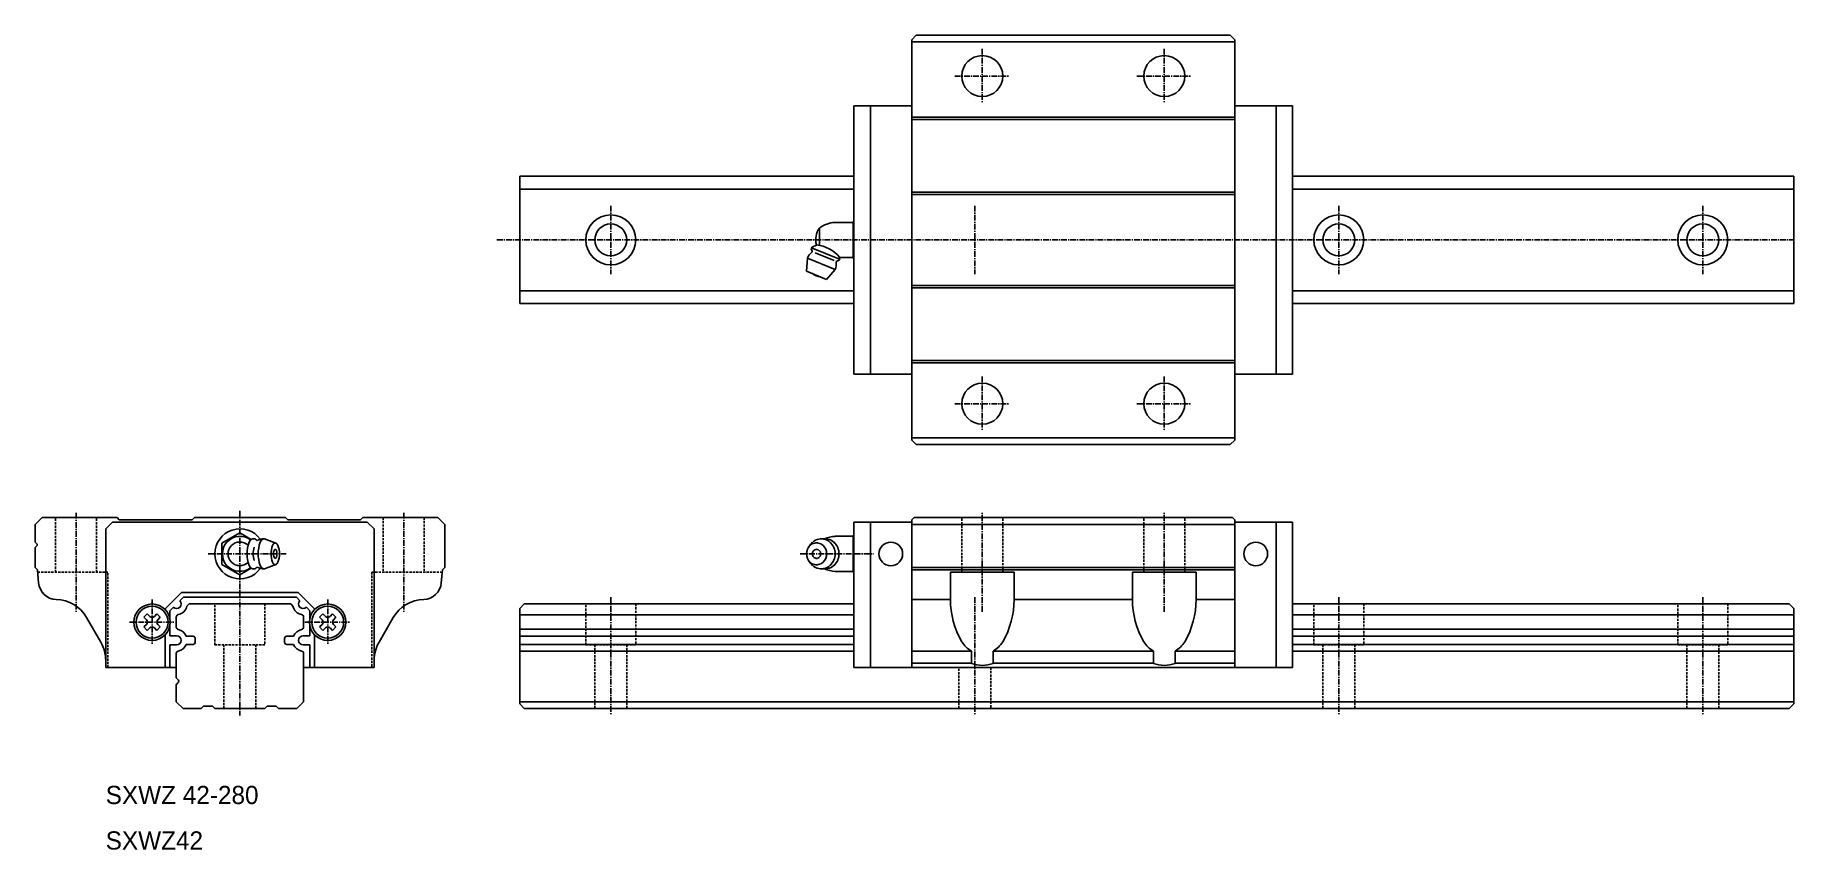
# Model space of a CAD drawing. Extents: x 19 to 405, y 62 to 242.
import ezdxf

# ---------------------------------------------------------------- set-up
doc = ezdxf.new("R2010")
doc.units = 0
doc.linetypes.add('CENTER', pattern=[2, 1.25, -0.25, 0.25, -0.25])
doc.linetypes.add('DASHED', pattern=[0.75, 0.5, -0.25])
doc.layers.get('0').update_dxf_attribs({"linetype": 'CONTINUOUS'})
doc.layers.add('CENTER', color=1, linetype='CENTER')

msp = doc.modelspace()

# ---------------------------------------------------------------- linework, layer by layer
at = {"color": 7, "linetype": 'CONTINUOUS'}
for p, q in [((212.49, 241.51), (211.49, 240.51)), ((211.49, 240.51), (211.49, 152.51)), ((282.49, 240.01), (211.49, 240.01)), ((212.49, 241.51), (281.49, 241.51)), ((281.49, 241.51), (282.49, 240.51)), ((282.49, 240.51), (282.49, 152.51)), ((198.79, 226.01), (211.49, 226.01)), ((198.79, 226.01), (198.79, 167.01)), ((202.39, 167.01), (202.39, 226.01)), ((282.49, 226.01), (295.19, 226.01)), ((291.59, 226.01), (291.59, 167.01)), ((295.19, 226.01), (295.19, 167.01)), ((282.49, 223.51), (211.49, 223.51)), ((282.49, 223.01), (211.49, 223.01)), ((125.34, 210.51), (198.79, 210.51)), ((125.34, 182.51), (125.34, 210.51)), ((405.34, 210.51), (295.19, 210.51)), ((405.34, 182.51), (405.34, 210.51)), ((198.79, 207.67), (125.34, 207.67)), ((282.49, 207.01), (211.49, 207.01)), ((282.49, 206.51), (211.49, 206.51)), ((405.34, 207.67), (295.19, 207.67)), ((191.19, 199.11), (191.19, 195.33)), ((198.63, 200.36), (194.63, 200.36)), ((198.79, 200.63), (198.63, 200.36)), ((198.63, 200.36), (198.63, 192.66)), ((189.57, 194.95), (189.42, 194.58)), ((189.42, 194.58), (189.63, 194.07)), ((189.49, 194.77), (195.59, 192.24)), ((190.69, 195.42), (189.57, 194.95)), ((190.28, 193.68), (194.42, 191.97)), ((188.56, 192.51), (188.35, 189.67)), ((188.35, 189.67), (192.79, 187.83)), ((188.56, 192.51), (194.65, 189.98)), ((192.79, 187.83), (194.65, 189.98)), ((195.51, 192.06), (195, 191.84)), ((195.48, 192.87), (195.67, 192.42)), ((195.67, 192.42), (195.51, 192.06)), ((198.63, 192.66), (195.67, 192.66)), ((198.63, 192.66), (198.79, 192.39)), ((282.49, 186.51), (211.49, 186.51)), ((282.49, 186.01), (211.49, 186.01)), ((198.79, 185.35), (125.34, 185.35)), ((125.34, 182.51), (198.79, 182.51)), ((405.34, 185.35), (295.19, 185.35)), ((405.34, 182.51), (295.19, 182.51)), ((198.79, 167.01), (211.49, 167.01)), ((282.49, 170.01), (211.49, 170.01)), ((282.49, 169.51), (211.49, 169.51)), ((282.49, 167.01), (295.19, 167.01)), ((282.49, 153.01), (211.49, 153.01)), ((211.49, 152.51), (212.49, 151.51)), ((212.49, 151.51), (281.49, 151.51)), ((281.49, 151.51), (282.49, 152.51)), ((18.84, 133.99), (20.36, 135.51)), ((20.36, 135.51), (36.83, 135.51)), ((37.34, 134.99), (36.84, 135.49)), ((53.34, 134.99), (53.86, 135.51)), ((53.86, 135.51), (73.83, 135.51)), ((73.83, 135.51), (74.34, 134.99)), ((90.84, 135.49), (90.34, 134.99)), ((90.86, 135.51), (107.33, 135.51)), ((107.33, 135.51), (108.84, 133.99)), ((211.49, 134.99), (212, 135.51)), ((212, 135.51), (281.97, 135.51)), ((281.97, 135.51), (282.49, 134.99)), ((18.84, 133.99), (18.84, 130.11)), ((34.34, 132.99), (35.84, 134.49)), ((34.34, 102.51), (34.34, 132.99)), ((35.84, 134.49), (91.84, 134.49)), ((37.34, 134.99), (53.34, 134.99)), ((63.84, 132.13), (59.84, 129.82)), ((66.33, 130.69), (63.84, 132.13)), ((74.34, 134.99), (90.34, 134.99)), ((91.84, 134.49), (93.34, 132.99)), ((93.34, 132.99), (93.34, 102.51)), ((108.84, 133.99), (108.84, 124.51)), ((198.63, 131.36), (198.79, 131.63)), ((198.79, 134.49), (211.49, 134.49)), ((198.79, 134.49), (198.79, 102.51)), ((202.39, 134.49), (202.39, 102.51)), ((211.49, 134.99), (211.49, 102.51)), ((211.49, 133.99), (282.49, 133.99)), ((282.49, 134.99), (282.49, 102.51)), ((282.49, 134.49), (295.19, 134.49)), ((291.59, 134.49), (291.59, 102.51)), ((295.19, 134.49), (295.19, 102.51)), ((19.15, 129.8), (18.84, 130.11)), ((19.15, 129.18), (18.84, 128.87)), ((18.84, 128.87), (18.84, 124.51)), ((59.84, 125.2), (59.84, 129.82)), ((67.03, 130.81), (66.67, 130.81)), ((71.73, 129.89), (69.28, 130.78)), ((188.79, 128.93), (189.15, 129.47)), ((194.63, 131.36), (198.63, 131.36)), ((198.63, 131.36), (198.63, 123.66)), ((18.84, 124.51), (19.34, 124.01)), ((19.59, 121.14), (19.34, 124.01)), ((59.84, 125.2), (63.84, 122.89)), ((63.84, 122.89), (66.33, 124.33)), ((67.03, 124.21), (66.67, 124.21)), ((71.73, 125.13), (69.28, 124.24)), ((108.34, 123.99), (108.09, 121.14)), ((108.84, 124.51), (108.35, 124.01)), ((189.15, 125.55), (188.79, 126.08)), ((189.15, 125.55), (189.17, 125.53)), ((211.49, 124.49), (282.49, 124.49)), ((211.49, 123.99), (282.49, 123.99)), ((198.63, 123.66), (194.63, 123.66)), ((198.79, 123.39), (198.63, 123.66)), ((219.99, 123.49), (233.99, 123.49)), ((219.99, 117.49), (219.99, 123.49)), ((233.99, 117.49), (233.99, 123.49)), ((259.99, 123.49), (273.99, 123.49)), ((259.99, 117.49), (259.99, 123.49)), ((273.99, 117.49), (273.99, 123.49)), ((47.37, 115.33), (51.03, 118.99)), ((50.65, 117.2), (51.44, 117.99)), ((51.03, 118.99), (76.66, 118.99)), ((51.44, 117.99), (76.24, 117.99)), ((52.69, 116.51), (52.19, 116.01)), ((52.69, 116.51), (75, 116.51)), ((75.5, 116.01), (75, 116.51)), ((76.24, 117.99), (77.04, 117.2)), ((76.66, 118.99), (80.32, 115.33)), ((125.34, 115.51), (126.34, 116.51)), ((126.34, 116.51), (198.79, 116.51)), ((211.49, 117.49), (219.99, 117.49)), ((233.99, 117.49), (259.99, 117.49)), ((273.99, 117.49), (282.49, 117.49)), ((295.19, 116.51), (404.34, 116.51)), ((405.34, 115.51), (404.34, 116.51)), ((33.27, 108.09), (30.14, 113.51)), ((42.74, 113.56), (43.48, 114.3)), ((42.74, 113.56), (43.31, 112.99)), ((43.48, 114.3), (44.05, 113.73)), ((45.04, 113.73), (45.61, 114.3)), ((45.61, 114.3), (46.35, 113.56)), ((45.78, 112.99), (46.35, 113.56)), ((48.44, 114.99), (49.24, 115.79)), ((48.44, 113.38), (48.44, 114.99)), ((49.84, 111.41), (49.84, 113.61)), ((77.84, 113.61), (77.84, 111.41)), ((78.45, 115.79), (79.24, 114.99)), ((79.24, 114.99), (79.24, 113.38)), ((81.34, 113.56), (82.08, 114.3)), ((81.34, 113.56), (81.91, 112.99)), ((82.08, 114.3), (82.65, 113.73)), ((83.64, 113.73), (84.21, 114.3)), ((84.21, 114.3), (84.95, 113.56)), ((84.38, 112.99), (84.95, 113.56)), ((97.55, 113.51), (94.42, 108.09)), ((125.34, 115.51), (125.34, 94.51)), ((125.34, 114.1), (198.79, 114.1)), ((295.19, 114.1), (405.34, 114.1)), ((405.34, 115.51), (405.34, 94.51)), ((43.31, 112), (42.74, 111.43)), ((43.48, 110.68), (42.74, 111.43)), ((44.05, 111.26), (43.48, 110.68)), ((45.61, 110.68), (45.04, 111.26)), ((46.35, 111.43), (45.61, 110.68)), ((46.35, 111.43), (45.78, 112)), ((47.44, 102.51), (47.44, 109.74)), ((48.44, 109.49), (48.44, 111.6)), ((48.44, 109.49), (49.94, 109.49)), ((52.05, 109.41), (53.54, 109.41)), ((54.04, 108.11), (54.04, 108.91)), ((73.64, 108.91), (73.64, 108.11)), ((74.14, 109.41), (75.63, 109.41)), ((77.74, 109.49), (79.24, 109.49)), ((79.24, 111.6), (79.24, 109.49)), ((80.24, 109.74), (80.24, 102.51)), ((81.91, 112), (81.34, 111.43)), ((82.08, 110.68), (81.34, 111.43)), ((82.65, 111.26), (82.08, 110.68)), ((84.21, 110.68), (83.64, 111.26)), ((84.95, 111.43), (84.21, 110.68)), ((84.95, 111.43), (84.38, 112)), ((125.34, 110.92), (198.79, 110.92)), ((125.34, 109.41), (198.79, 109.41)), ((295.19, 110.92), (405.34, 110.92)), ((295.19, 109.41), (405.34, 109.41)), ((48.44, 107.49), (49.94, 107.49)), ((48.44, 102.51), (48.44, 107.49)), ((49.84, 105.61), (49.84, 100.27)), ((52.05, 107.61), (53.54, 107.61)), ((74.14, 107.61), (75.63, 107.61)), ((77.74, 107.49), (79.24, 107.49)), ((77.84, 105.61), (77.84, 95.01)), ((79.24, 107.49), (79.24, 102.51)), ((125.34, 107.61), (198.79, 107.61)), ((125.34, 106.1), (198.79, 106.1)), ((211.49, 106.09), (224.61, 106.09)), ((224.61, 106.09), (224.61, 103.41)), ((229.37, 106.09), (264.61, 106.09)), ((229.37, 106.09), (229.37, 103.41)), ((264.61, 106.09), (264.61, 103.41)), ((282.49, 106.09), (269.37, 106.09)), ((269.37, 106.09), (269.37, 103.41)), ((295.19, 107.61), (405.34, 107.61)), ((295.19, 106.1), (405.34, 106.1)), ((49.84, 102.51), (34.34, 102.51)), ((77.84, 102.51), (93.34, 102.51)), ((198.79, 102.51), (295.19, 102.51)), ((211.49, 103.49), (224.61, 103.49)), ((229.37, 103.49), (264.61, 103.49)), ((269.37, 103.49), (282.49, 103.49)), ((50.23, 99.89), (49.84, 100.27)), ((50.23, 99.13), (49.84, 98.75)), ((49.84, 98.75), (49.84, 95.01)), ((49.84, 95.01), (51.34, 93.51)), ((51.34, 93.51), (55.34, 93.51)), ((55.84, 94.01), (55.34, 93.51)), ((55.84, 94.01), (57.84, 94.01)), ((57.84, 94.01), (58.34, 93.51)), ((58.34, 93.51), (69.34, 93.51)), ((69.34, 93.51), (69.84, 94.01)), ((69.84, 94.01), (71.84, 94.01)), ((72.34, 93.51), (71.84, 94.01)), ((72.34, 93.51), (76.34, 93.51)), ((76.34, 93.51), (77.84, 95.01)), ((125.34, 95.01), (405.34, 95.01)), ((125.34, 94.51), (126.34, 93.51)), ((126.34, 93.51), (404.34, 93.51)), ((405.34, 94.51), (404.34, 93.51))]:
    msp.add_line(p, q, dxfattribs=at)
at = {"color": 3, "linetype": 'DASHED'}
for p, q in [((23.34, 123.49), (23.34, 135.49)), ((32.34, 123.49), (32.34, 135.49)), ((95.34, 135.49), (95.34, 123.49)), ((104.34, 135.49), (104.34, 123.49)), ((222.49, 123.49), (222.49, 135.49)), ((231.49, 123.49), (231.49, 135.49)), ((262.49, 123.49), (262.49, 135.49)), ((271.49, 123.49), (271.49, 135.49)), ((19.39, 123.51), (34.84, 123.51)), ((34.84, 102.51), (34.84, 123.49)), ((92.84, 123.51), (108.3, 123.51)), ((92.84, 123.49), (92.84, 102.51)), ((58.34, 107.51), (58.34, 116.51)), ((69.34, 116.51), (69.34, 107.51)), ((139.84, 107.51), (139.84, 116.51)), ((150.84, 116.51), (150.84, 107.51)), ((299.84, 107.51), (299.84, 116.51)), ((310.84, 116.51), (310.84, 107.51)), ((379.84, 107.51), (379.84, 116.51)), ((390.84, 116.51), (390.84, 107.51)), ((58.34, 107.51), (69.34, 107.51)), ((60.34, 93.51), (60.34, 107.51)), ((67.34, 107.51), (67.34, 93.51)), ((139.84, 107.51), (150.84, 107.51)), ((141.84, 93.51), (141.84, 107.51)), ((148.84, 107.51), (148.84, 93.51)), ((299.84, 107.51), (310.84, 107.51)), ((301.84, 93.51), (301.84, 107.51)), ((308.84, 107.51), (308.84, 93.51)), ((379.84, 107.51), (390.84, 107.51)), ((381.84, 93.51), (381.84, 107.51)), ((388.84, 107.51), (388.84, 93.51)), ((221.84, 93.51), (221.84, 102.51)), ((228.84, 102.51), (228.84, 93.51))]:
    msp.add_line(p, q, dxfattribs=at)
at = {"color": 7, "linetype": 'CONTINUOUS'}
for centre, radius in [((226.99, 232.51), 4.5), ((266.99, 232.51), 4.5), ((145.34, 196.51), 5.5), ((305.34, 196.51), 5.5), ((385.34, 196.51), 5.5), ((145.34, 196.51), 3.5), ((305.34, 196.51), 3.5), ((385.34, 196.51), 3.5), ((226.99, 160.51), 4.5), ((266.99, 160.51), 4.5), ((206.89, 127.49), 2.6), ((287.09, 127.49), 2.6), ((44.54, 112.49), 4), ((44.54, 112.49), 3.5), ((83.14, 112.49), 4), ((83.14, 112.49), 3.5)]:
    msp.add_circle(centre, radius, dxfattribs=at)
for centre, radius, start, end in [((195.1, 196.51), 4.7, 146.4138, 193.1788), ((194.86, 194.36), 6, 92.1789, 127.7261), ((191.6, 191.24), 3.3, 128.164, 157.4999), ((189.44, 193.99), 0.2, 308.1641, 22.5004), ((189.55, 187.5), 8, 40.1892, 83.034), ((191.6, 191.24), 3.3, 337.5, 6.836), ((195.08, 191.66), 0.2, 112.4996, 186.8355), ((191.73, 191.56), 3.2, 229.29, 265.71), ((63.84, 127.51), 5.5, 35.6147, 324.3849), ((18.84, 129.49), 0.439, 315.0018, 45), ((63.84, 127.51), 3.85, 52.5077, 307.4921), ((63.84, 127.51), 2.6, 46.6213, 313.3788), ((72.71, 127.51), 7.31, 159.7619, 200.238), ((67.17, 129.56), 1.4, 121.1002, 160.1439), ((66.67, 130.3), 0.505, 90.9032, 115.752), ((72.08, 127.51), 5.31, 163.6263, 196.3728), ((67.03, 130.3), 0.505, 64.2478, 90.9029), ((66.53, 129.56), 1.4, 39.4283, 58.8998), ((69.11, 127.51), 3.3, 90, 117.0545), ((75.16, 127.51), 7.31, 159.7619, 200.238), ((69.61, 129.56), 1.4, 121.1002, 160.1439), ((69.11, 130.3), 0.505, 68.6882, 115.752), ((75.99, 127.51), 5.31, 159.7306, 200.2694), ((71.97, 129), 1.02, 121.0513, 160.104), ((73.44, 127.51), 2.22, 159.7737, 200.2263), ((71.76, 128.13), 0.423, 121.1182, 160.1587), ((71.6, 129.54), 0.368, 64.2872, 115.7126), ((71.6, 128.36), 0.153, 64.2337, 115.7663), ((71.45, 128.13), 0.423, 19.8413, 58.8817), ((71.24, 129), 1.02, 19.896, 58.9486), ((69.77, 127.51), 2.22, 339.7737, 20.2263), ((67.22, 127.51), 5.31, 339.7306, 20.2694), ((190.88, 127.51), 2.53, 133.3861, 226.6139), ((190.6, 127.77), 2.15, 101.0363, 132.5263), ((192.03, 127.51), 3.48, 133.3861, 145.8068), ((191.64, 127.86), 2.95, 101.0363, 132.5263), ((190.7, 127.51), 1.05, 133.3861, 226.6139), ((190.58, 127.62), 0.895, 101.0364, 132.5263), ((190.57, 127.86), 2.05, 79.1807, 100.8192), ((190.57, 127.65), 0.855, 79.1807, 100.8192), ((190.56, 127.62), 0.895, 47.4736, 78.9636), ((190.54, 127.77), 2.15, 47.4736, 78.9636), ((191.6, 127.99), 2.82, 90, 100.8192), ((190.44, 127.51), 1.05, 313.3861, 46.6139), ((191.6, 127.99), 2.82, 79.1807, 90), ((190.26, 127.51), 2.53, 313.3861, 46.6139), ((192.46, 127.99), 2.82, 90, 98.7658), ((191.57, 127.86), 2.95, 47.4736, 78.9636), ((194.86, 125.36), 6, 92.1777, 114.8938), ((192.46, 127.99), 2.82, 79.1807, 90), ((192.43, 127.86), 2.95, 47.4736, 78.9636), ((191.17, 127.51), 3.48, 313.3861, 46.6139), ((192.03, 127.51), 3.48, 313.3861, 46.6139), ((67.17, 125.46), 1.4, 199.8561, 238.8997), ((66.67, 124.71), 0.505, 244.2479, 270.3932), ((67.03, 124.71), 0.505, 270.3929, 295.752), ((66.53, 125.46), 1.4, 301.1003, 320.57), ((69.11, 127.51), 3.3, 242.9455, 270), ((69.61, 125.46), 1.4, 199.8561, 238.8997), ((69.11, 124.71), 0.505, 244.2479, 289.9352), ((71.97, 126.02), 1.02, 199.896, 238.9486), ((71.76, 126.89), 0.423, 199.8413, 238.8817), ((71.6, 125.48), 0.368, 244.287, 295.7129), ((71.6, 126.66), 0.153, 244.2337, 295.7663), ((71.45, 126.89), 0.423, 301.1183, 340.1587), ((71.24, 126.02), 1.02, 301.0513, 340.104), ((190.6, 127.25), 2.15, 227.4736, 258.9636), ((192.03, 127.51), 3.48, 214.6529, 226.6139), ((191.64, 127.16), 2.95, 227.4736, 258.9636), ((190.58, 127.4), 0.895, 227.4736, 258.9636), ((190.57, 127.16), 2.05, 259.1808, 280.8192), ((190.57, 127.36), 0.855, 259.1807, 280.8192), ((190.56, 127.4), 0.895, 281.0364, 312.5263), ((190.54, 127.25), 2.15, 281.0363, 312.5263), ((191.6, 127.03), 2.82, 259.1808, 280.8192), ((192.46, 127.03), 2.82, 261.2379, 280.8192), ((191.57, 127.16), 2.95, 281.0363, 312.5263), ((194.86, 129.65), 6, 245.1062, 267.8223), ((192.43, 127.16), 2.95, 281.0363, 312.5263), ((23.58, 121.49), 4, 185, 268.351), ((104.11, 121.49), 4, 271.6491, 355), ((23.22, 109.5), 8, 29.8787, 88.3258), ((49.94, 116.49), 1, 225.0001, 45), ((49.77, 116.57), 2.48, 281.8238, 346.8289), ((77.91, 116.57), 2.48, 193.1711, 258.1762), ((77.74, 116.49), 1, 135, 315), ((104.47, 109.5), 8, 91.6742, 150.1213), ((238.48, 117.49), 18.5, 180, 210.1361), ((215.49, 117.49), 18.5, 329.8639, 359.9999), ((278.48, 117.49), 18.5, 180, 210.1361), ((255.49, 117.49), 18.5, 329.8638, 359.9999), ((42.81, 112.49), 0.7, 315.0001, 44.9999), ((44.54, 114.23), 0.7, 224.9999, 315.0001), ((46.28, 112.49), 0.7, 135.0001, 224.9999), ((50.39, 113.61), 0.55, 101.8237, 180), ((77.29, 113.61), 0.55, 0, 78.1762), ((81.41, 112.49), 0.7, 315.0001, 44.9999), ((83.14, 114.23), 0.7, 224.9999, 315.0001), ((84.88, 112.49), 0.7, 135.0001, 224.9999), ((44.54, 110.76), 0.7, 44.9999, 135.0001), ((50.39, 111.41), 0.55, 180, 258.1763), ((49.94, 108.49), 1, 270.0001, 90), ((49.77, 108.44), 2.48, 22.9182, 78.1761), ((53.54, 108.91), 0.5, 0, 90), ((74.14, 108.91), 0.5, 90, 180), ((77.91, 108.44), 2.48, 101.8238, 157.0818), ((77.74, 108.49), 1, 90, 269.9999), ((77.29, 111.41), 0.55, 281.8238, 0), ((83.14, 110.76), 0.7, 44.9999, 135.0001), ((26.34, 104.09), 8, 0.0001, 30), ((50.39, 105.61), 0.55, 101.8237, 180), ((49.77, 108.57), 2.48, 281.8237, 337.082), ((53.54, 108.11), 0.5, 270, 0), ((74.14, 108.11), 0.5, 180, 270), ((77.91, 108.57), 2.48, 202.918, 258.1763), ((77.29, 105.61), 0.55, 0, 78.1762), ((101.34, 104.09), 8, 150, 179.9999), ((227.94, 111.6), 6.43, 211.8975, 238.8055), ((226.03, 111.6), 6.43, 301.1953, 328.1024), ((267.94, 111.6), 6.43, 211.8976, 238.8056), ((266.03, 111.6), 6.43, 301.1952, 328.1024), ((226.99, 109.99), 7, 250.1218, 289.8784), ((266.99, 109.99), 7, 250.1218, 289.8784), ((49.84, 99.51), 0.54, 315.0005, 44.9985)]:
    msp.add_arc(centre, radius, start, end, dxfattribs=at)
for p in [(198.79, 196.51), (295.19, 196.51), (63.84, 135.51), (295.19, 116.51)]:
    msp.add_point(p, dxfattribs=at)
at = {"layer": 'CENTER', "color": 1, "linetype": 'CENTER'}
for p, q in [((226.99, 238.51), (226.99, 226.51)), ((266.99, 238.51), (266.99, 226.51)), ((220.99, 232.51), (232.99, 232.51)), ((260.99, 232.51), (272.99, 232.51)), ((145.34, 204.01), (145.34, 189.01)), ((225.34, 204.01), (225.34, 189.01)), ((305.34, 204.01), (305.34, 189.01)), ((385.34, 204.01), (385.34, 189.01)), ((120.34, 196.51), (405.34, 196.51)), ((226.99, 166.51), (226.99, 154.51)), ((266.99, 166.51), (266.99, 154.51)), ((220.99, 160.51), (232.99, 160.51)), ((260.99, 160.51), (272.99, 160.51)), ((27.84, 136.49), (27.84, 114.76)), ((63.84, 136.99), (63.84, 92.01)), ((99.84, 136.49), (99.84, 114.76)), ((226.99, 114.76), (226.99, 136.49)), ((266.99, 114.76), (266.99, 136.49)), ((56.84, 127.51), (74.02, 127.51)), ((186.97, 127.51), (203.09, 127.51)), ((44.54, 117.49), (44.54, 107.49)), ((83.14, 117.49), (83.14, 107.49)), ((145.34, 118.01), (145.34, 92.01)), ((225.34, 118.01), (225.34, 92.01)), ((305.34, 118.01), (305.34, 92.01)), ((385.34, 118.01), (385.34, 92.01)), ((39.54, 112.49), (49.54, 112.49)), ((78.14, 112.49), (88.14, 112.49))]:
    msp.add_line(p, q, dxfattribs=at)

# ---------------------------------------------------------------- texts
at = {"color": 7, "linetype": 'CONTINUOUS'}
for s, p in [('SXWZ 42-280', (34.34, 72.51)), ('SXWZ42', (34.34, 62.51))]:
    msp.add_text(s, height=4, dxfattribs=at).set_placement(p)

doc.saveas('drawing.dxf')
